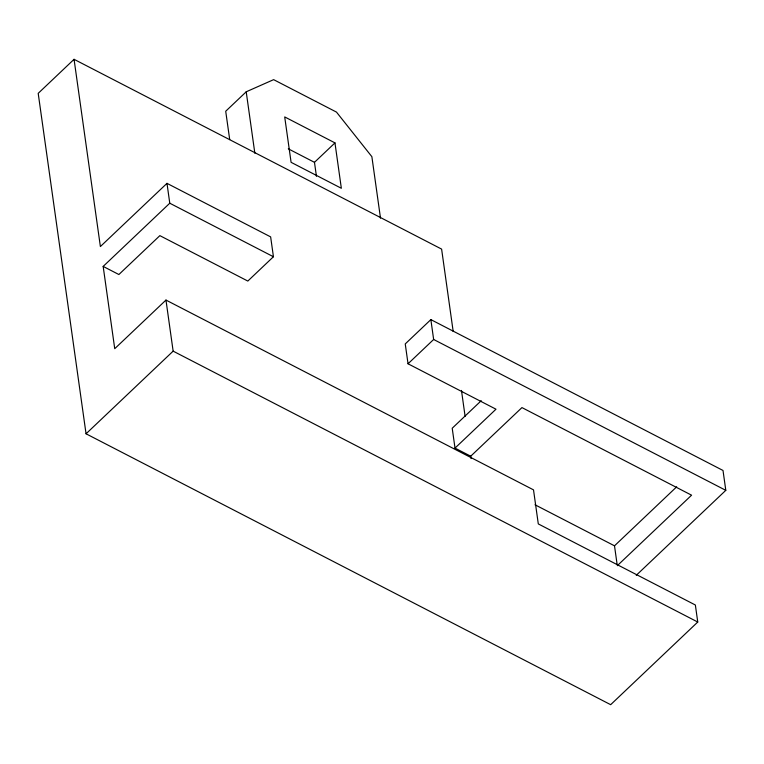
<?xml version="1.0" encoding="UTF-8"?>
<svg xmlns="http://www.w3.org/2000/svg" width="764" height="764" viewBox="0 0 764 764"><rect width="100%" height="100%" fill="white"/><g stroke="black" fill="none" stroke-linecap="round" stroke-linejoin="round"><path stroke-width="1.15" d="M453.195 331.538L441.611 249.102L74.06 59.315L38.2 93.342L86.045 433.79L610.665 704.685L697.752 622.039L695.364 605.012L538.295 523.913L533.511 489.867L165.969 300.071L114.734 348.69L103.169 266.416L169.77 203.214L166.982 183.35L270.647 236.888L273.436 256.742L247.822 281.056L159.867 235.637L118.878 274.524L103.169 266.416M380.501 218.151L371.867 156.677L336.466 112.088L273.636 79.647L246.209 91.795L225.714 111.238L229.706 139.611M166.982 183.35L100.38 246.552L74.06 59.315M316.439 176.303L314.472 162.331L334.966 142.887L284.705 116.93L291.084 162.321L341.346 188.278L334.966 142.887M86.045 433.79L173.142 351.144L165.969 300.071M636.25 575.311L725.8 490.335L723.011 470.471L430.858 319.61L405.245 343.924L408.033 363.779L495.989 409.198L455.01 448.096L470.71 456.203L471.044 458.562M408.033 363.779L433.646 339.474L430.858 319.61M481.244 400.689L452.212 428.241L455.01 448.096M470.71 456.203L521.946 407.594L691.582 495.187L617.293 565.685M617.131 564.51L614.504 545.821L676.694 486.802M288.295 148.818L314.472 162.331M169.77 203.214L273.436 256.742M433.646 339.474L725.8 490.335M534.991 504.765L614.504 545.821M173.142 351.144L697.752 622.039M461.466 390.423L465.104 416.332M246.209 91.795L254.851 153.258"/></g></svg>
